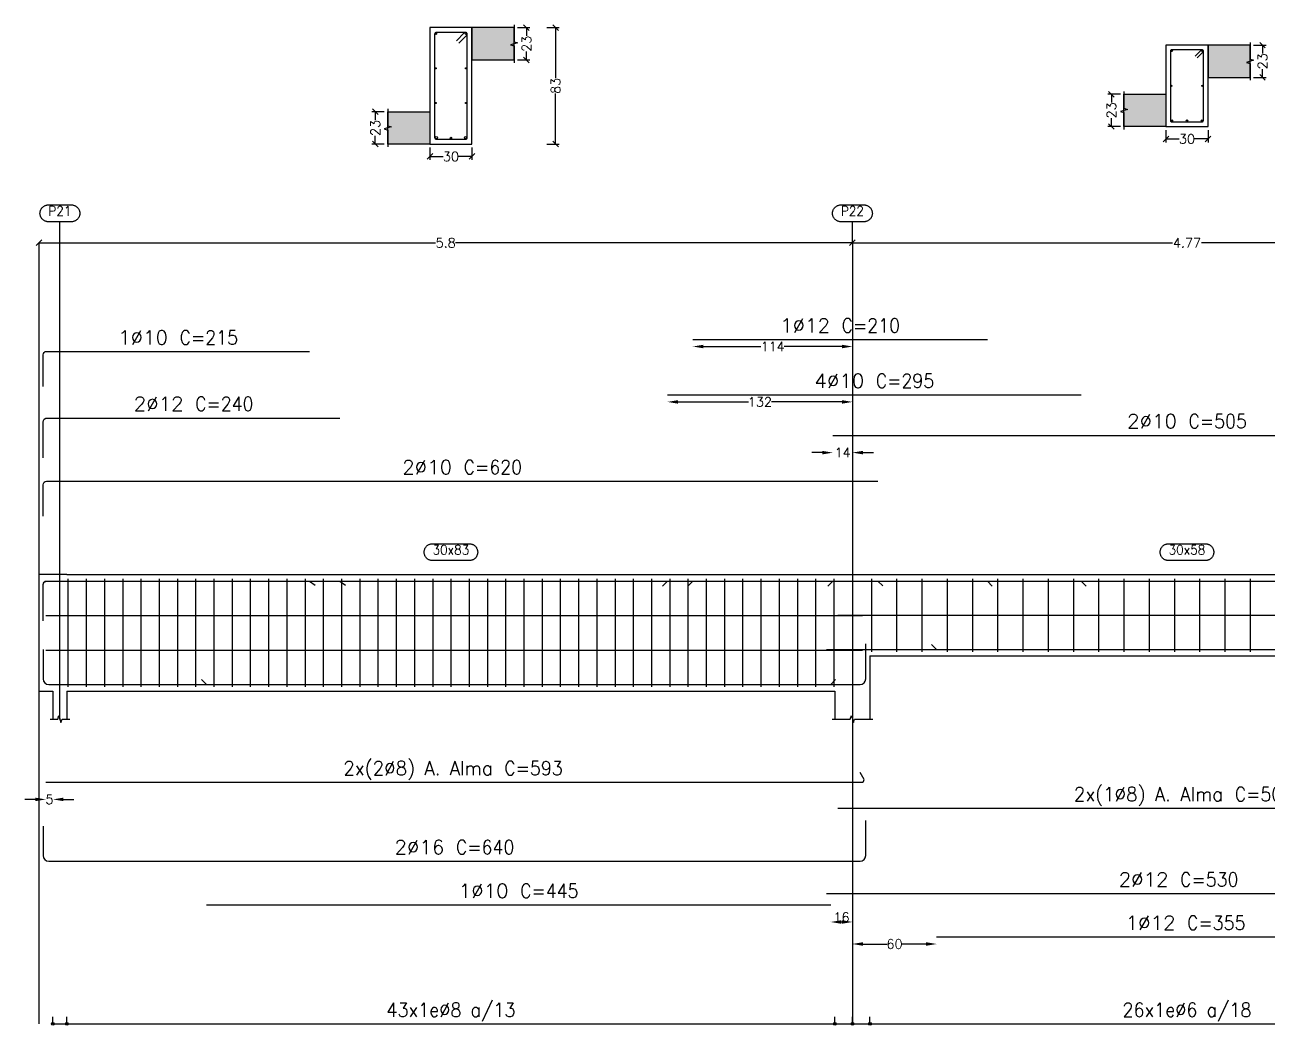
# Model space of a CAD drawing. Header units: millimetres. Extents: x 2071 to 2712, y 1262 to 1380.
# Drawn here: x 2489.25 to 2506.96, y 1307.61 to 1321.88 of the extents above; entities that cross this region are included whole.
import ezdxf
from ezdxf.enums import TextEntityAlignment as Align

# ---------------------------------------------------------------- set-up
doc = ezdxf.new("R2010")
doc.units = ezdxf.units.MM
doc.layers.add('.pormenores', color=8, linetype='Continuous')
for name, color, linetype, lineweight in [('POR_COT_COMPRIMENTO_PROJECTADO', 122, 'Continuous', 0), ('POR_COT_COT_ARM', 3, 'Continuous', 0), ('SEC_COTAS_SEC_DIM_VIGA', 122, 'Continuous', 0)]:
    doc.layers.add(name, color=color, linetype=linetype, lineweight=lineweight)
doc.styles.add('CYPETXT_0.2_romans', font='ROMANS__.TTF', dxfattribs={"height": 0.133333})
doc.styles.add('CYPETXT_romans', font='ROMANS__.TTF', dxfattribs={"height": 0.2})
doc.dimstyles.new('cype_arrow', dxfattribs={"dimtxt": 0.18, "dimasz": 0.15, "dimexe": 0.05, "dimexo": 0.05, "dimgap": 0, "dimtad": 0, "dimdec": 4, "dimzin": 0, "dimdsep": 46, "dimtxsty": 'CYPETXT_0.2_romans', "dimcen": 0.09, "dimadec": 0, "dimazin": 0, "dimtfac": 1, "dimtdec": 4, "dimtofl": 0, "dimtmove": 2, "dimatfit": 3, "dimfxl": 1, "dimtolj": 1, "dimtzin": 0, "dimarcsym": 0})
doc.dimstyles.new('cype_oblique', dxfattribs={"dimtxt": 0.18, "dimasz": 0.18, "dimexe": 0.05, "dimexo": 0.05, "dimgap": 0, "dimtad": 0, "dimdec": 4, "dimzin": 0, "dimdsep": 46, "dimtxsty": 'CYPETXT_0.2_romans', "dimblk": 'OBLIQUE', "dimtsz": 0.04, "dimcen": 0.09, "dimadec": 0, "dimazin": 0, "dimtfac": 1, "dimtdec": 4, "dimtofl": 0, "dimtmove": 2, "dimatfit": 3, "dimfxl": 1, "dimtolj": 1, "dimtzin": 0, "dimarcsym": 0})

# ---------------------------------------------------------------- blocks, each defined once
blk = doc.blocks.new('*D119')
at = {"layer": 'Defpoints', "color": 0, "transparency": 16777216}
for p in [(2495.023, 1320.177), (2495.623, 1320.177), (2495.623, 1320)]:
    blk.add_point(p, dxfattribs=at)
at = {"layer": 'SEC_COTAS_SEC_DIM_VIGA', "color": 0, "lineweight": -2, "transparency": 16777216}
for p, q in [((2495.063, 1320.04), (2494.983, 1319.96)), ((2495.023, 1320.127), (2495.023, 1319.95)), ((2495.583, 1319.96), (2495.663, 1320.04)), ((2495.623, 1320.127), (2495.623, 1319.95)), ((2495.023, 1320), (2495.213, 1320)), ((2495.623, 1320), (2495.432, 1320))]:
    blk.add_line(p, q, dxfattribs=at)
at = {"layer": 'SEC_COTAS_SEC_DIM_VIGA', "color": 0, "transparency": 16777216, "insert": (2495.323, 1320), "char_height": 0.1333, "attachment_point": 5, "style": 'CYPETXT_0.2_romans'}
blk.add_mtext('\\A1;30', dxfattribs=at)
blk = doc.blocks.new('_OBLIQUE')
at = {"color": 0, "linetype": 'ByBlock'}
blk.add_line((-0.5, -0.5), (0.5, 0.5), dxfattribs=at)
blk = doc.blocks.new('*D120')
at = {"layer": 'Defpoints', "color": 0, "transparency": 16777216}
for p in [(2494.245, 1320.637), (2494.423, 1320.637), (2494.423, 1320.177)]:
    blk.add_point(p, dxfattribs=at)
at = {"layer": 'SEC_COTAS_SEC_DIM_VIGA', "color": 0, "lineweight": -2, "transparency": 16777216}
for p, q in [((2494.373, 1320.637), (2494.195, 1320.637)), ((2494.285, 1320.597), (2494.205, 1320.677)), ((2494.245, 1320.637), (2494.245, 1320.518)), ((2494.205, 1320.217), (2494.285, 1320.137)), ((2494.245, 1320.177), (2494.245, 1320.296)), ((2494.373, 1320.177), (2494.195, 1320.177))]:
    blk.add_line(p, q, dxfattribs=at)
at = {"layer": 'SEC_COTAS_SEC_DIM_VIGA', "color": 0, "transparency": 16777216, "insert": (2494.245, 1320.407), "char_height": 0.1333, "attachment_point": 5, "rotation": 90, "style": 'CYPETXT_0.2_romans'}
blk.add_mtext('\\A1;23', dxfattribs=at)
blk = doc.blocks.new('*D121')
at = {"layer": 'Defpoints', "color": 0, "transparency": 16777216}
for p in [(2496.223, 1321.837), (2496.4, 1321.837), (2496.223, 1321.377)]:
    blk.add_point(p, dxfattribs=at)
at = {"layer": 'SEC_COTAS_SEC_DIM_VIGA', "color": 0, "lineweight": -2, "transparency": 16777216}
for p, q in [((2496.273, 1321.837), (2496.45, 1321.837)), ((2496.44, 1321.797), (2496.36, 1321.877)), ((2496.4, 1321.837), (2496.4, 1321.718)), ((2496.4, 1321.377), (2496.4, 1321.496)), ((2496.273, 1321.377), (2496.45, 1321.377)), ((2496.36, 1321.417), (2496.44, 1321.337))]:
    blk.add_line(p, q, dxfattribs=at)
at = {"layer": 'SEC_COTAS_SEC_DIM_VIGA', "color": 0, "transparency": 16777216, "insert": (2496.4, 1321.607), "char_height": 0.1333, "attachment_point": 5, "rotation": 90, "style": 'CYPETXT_0.2_romans'}
blk.add_mtext('\\A1;23', dxfattribs=at)
blk = doc.blocks.new('*D122')
at = {"layer": 'Defpoints', "color": 0, "transparency": 16777216}
for p in [(2496.639, 1321.837), (2496.816, 1321.837), (2496.639, 1320.177)]:
    blk.add_point(p, dxfattribs=at)
at = {"layer": 'SEC_COTAS_SEC_DIM_VIGA', "color": 0, "lineweight": -2, "transparency": 16777216}
for p, q in [((2496.689, 1321.837), (2496.866, 1321.837)), ((2496.856, 1321.797), (2496.776, 1321.877)), ((2496.816, 1321.837), (2496.816, 1321.117)), ((2496.816, 1320.177), (2496.816, 1320.897)), ((2496.776, 1320.217), (2496.856, 1320.137)), ((2496.689, 1320.177), (2496.866, 1320.177))]:
    blk.add_line(p, q, dxfattribs=at)
at = {"layer": 'SEC_COTAS_SEC_DIM_VIGA', "color": 0, "transparency": 16777216, "insert": (2496.816, 1321.007), "char_height": 0.1333, "attachment_point": 5, "rotation": 90, "style": 'CYPETXT_0.2_romans'}
blk.add_mtext('\\A1;83', dxfattribs=at)
blk = doc.blocks.new('*D123')
at = {"layer": 'Defpoints', "color": 0, "transparency": 16777216}
for p in [(2505.518, 1320.427), (2506.118, 1320.427), (2506.118, 1320.25)]:
    blk.add_point(p, dxfattribs=at)
at = {"layer": 'SEC_COTAS_SEC_DIM_VIGA', "color": 0, "lineweight": -2, "transparency": 16777216}
for p, q in [((2505.518, 1320.377), (2505.518, 1320.2)), ((2506.118, 1320.377), (2506.118, 1320.2)), ((2505.558, 1320.29), (2505.478, 1320.21)), ((2505.518, 1320.25), (2505.708, 1320.25)), ((2506.118, 1320.25), (2505.927, 1320.25)), ((2506.078, 1320.21), (2506.158, 1320.29))]:
    blk.add_line(p, q, dxfattribs=at)
at = {"layer": 'SEC_COTAS_SEC_DIM_VIGA', "color": 0, "transparency": 16777216, "insert": (2505.818, 1320.25), "char_height": 0.1333, "attachment_point": 5, "style": 'CYPETXT_0.2_romans'}
blk.add_mtext('\\A1;30', dxfattribs=at)
blk = doc.blocks.new('*D124')
at = {"layer": 'Defpoints', "color": 0, "transparency": 16777216}
for p in [(2504.74, 1320.887), (2504.918, 1320.887), (2504.918, 1320.427)]:
    blk.add_point(p, dxfattribs=at)
at = {"layer": 'SEC_COTAS_SEC_DIM_VIGA', "color": 0, "lineweight": -2, "transparency": 16777216}
for p, q in [((2504.78, 1320.847), (2504.7, 1320.927)), ((2504.868, 1320.887), (2504.69, 1320.887)), ((2504.74, 1320.887), (2504.74, 1320.768)), ((2504.74, 1320.427), (2504.74, 1320.546)), ((2504.868, 1320.427), (2504.69, 1320.427)), ((2504.7, 1320.467), (2504.78, 1320.387))]:
    blk.add_line(p, q, dxfattribs=at)
at = {"layer": 'SEC_COTAS_SEC_DIM_VIGA', "color": 0, "transparency": 16777216, "insert": (2504.74, 1320.657), "char_height": 0.1333, "attachment_point": 5, "rotation": 90, "style": 'CYPETXT_0.2_romans'}
blk.add_mtext('\\A1;23', dxfattribs=at)
blk = doc.blocks.new('*D125')
at = {"layer": 'Defpoints', "color": 0, "transparency": 16777216}
for p in [(2506.718, 1321.587), (2506.895, 1321.587), (2506.718, 1321.127)]:
    blk.add_point(p, dxfattribs=at)
at = {"layer": 'SEC_COTAS_SEC_DIM_VIGA', "color": 0, "lineweight": -2, "transparency": 16777216}
for p, q in [((2506.935, 1321.547), (2506.855, 1321.627)), ((2506.768, 1321.587), (2506.945, 1321.587)), ((2506.895, 1321.587), (2506.895, 1321.468)), ((2506.895, 1321.127), (2506.895, 1321.246)), ((2506.768, 1321.127), (2506.945, 1321.127)), ((2506.855, 1321.167), (2506.935, 1321.087))]:
    blk.add_line(p, q, dxfattribs=at)
at = {"layer": 'SEC_COTAS_SEC_DIM_VIGA', "color": 0, "transparency": 16777216, "insert": (2506.895, 1321.357), "char_height": 0.1333, "attachment_point": 5, "rotation": 90, "style": 'CYPETXT_0.2_romans'}
blk.add_mtext('\\A1;23', dxfattribs=at)
blk = doc.blocks.new('*D130')
at = {"layer": 'Defpoints', "color": 0, "transparency": 16777216}
for p in [(2489.448, 1318.769), (2489.448, 1318.769), (2501.048, 1318.769)]:
    blk.add_point(p, dxfattribs=at)
at = {"layer": 'POR_COT_COMPRIMENTO_PROJECTADO', "color": 0, "lineweight": -2, "transparency": 16777216}
for p, q in [((2489.488, 1318.809), (2489.408, 1318.729)), ((2489.448, 1318.769), (2489.448, 1318.769)), ((2489.448, 1318.769), (2495.105, 1318.769)), ((2501.048, 1318.769), (2495.39, 1318.769)), ((2501.008, 1318.729), (2501.088, 1318.809)), ((2501.048, 1318.769), (2501.048, 1318.769))]:
    blk.add_line(p, q, dxfattribs=at)
at = {"layer": 'POR_COT_COMPRIMENTO_PROJECTADO', "color": 0, "transparency": 16777216, "insert": (2495.248, 1318.769), "char_height": 0.1333, "attachment_point": 5, "style": 'CYPETXT_0.2_romans'}
blk.add_mtext('\\A1;5.8', dxfattribs=at)
blk = doc.blocks.new('*D131')
at = {"layer": 'Defpoints', "color": 0, "transparency": 16777216}
for p in [(2501.048, 1318.769), (2501.048, 1318.769), (2510.588, 1318.769)]:
    blk.add_point(p, dxfattribs=at)
at = {"layer": 'POR_COT_COMPRIMENTO_PROJECTADO', "color": 0, "lineweight": -2, "transparency": 16777216}
for p, q in [((2501.088, 1318.809), (2501.008, 1318.729)), ((2501.048, 1318.769), (2501.048, 1318.769)), ((2501.048, 1318.769), (2505.61, 1318.769)), ((2510.588, 1318.769), (2506.026, 1318.769)), ((2510.548, 1318.729), (2510.628, 1318.809)), ((2510.588, 1318.769), (2510.588, 1318.769))]:
    blk.add_line(p, q, dxfattribs=at)
at = {"layer": 'POR_COT_COMPRIMENTO_PROJECTADO', "color": 0, "transparency": 16777216, "insert": (2505.818, 1318.769), "char_height": 0.1333, "attachment_point": 5, "style": 'CYPETXT_0.2_romans'}
blk.add_mtext('\\A1;4.77', dxfattribs=at)
blk = doc.blocks.new('*D133')
at = {"layer": 'Defpoints', "color": 0, "transparency": 16777216}
for p in [(2500.768, 1315.777), (2501.048, 1315.777), (2501.048, 1315.777)]:
    blk.add_point(p, dxfattribs=at)
at = {"layer": 'POR_COT_COT_ARM', "color": 0, "lineweight": -2, "transparency": 16777216}
for p, q in [((2500.618, 1315.777), (2500.468, 1315.777)), ((2500.768, 1315.777), (2500.768, 1315.777)), ((2501.048, 1315.777), (2501.048, 1315.777)), ((2501.198, 1315.777), (2501.348, 1315.777))]:
    blk.add_line(p, q, dxfattribs=at)
at = {"layer": 'POR_COT_COT_ARM', "color": 0, "transparency": 16777216}
for points in [[(2500.618, 1315.752), (2500.618, 1315.802), (2500.768, 1315.777)], [(2501.198, 1315.802), (2501.198, 1315.752), (2501.048, 1315.777)]]:
    blk.add_solid(points, dxfattribs=at)
at = {"layer": 'POR_COT_COT_ARM', "color": 0, "transparency": 16777216, "insert": (2500.908, 1315.777), "char_height": 0.1333, "attachment_point": 5, "style": 'CYPETXT_0.2_romans'}
blk.add_mtext('\\A1;14', dxfattribs=at)
blk = doc.blocks.new('*D134')
at = {"layer": 'Defpoints', "color": 0, "transparency": 16777216}
for p in [(2489.548, 1310.832), (2489.648, 1310.832), (2489.648, 1310.832)]:
    blk.add_point(p, dxfattribs=at)
at = {"layer": 'POR_COT_COT_ARM', "color": 0, "lineweight": -2, "transparency": 16777216}
for p, q in [((2489.398, 1310.832), (2489.248, 1310.832)), ((2489.548, 1310.832), (2489.548, 1310.832)), ((2489.648, 1310.832), (2489.648, 1310.832)), ((2489.798, 1310.832), (2489.948, 1310.832))]:
    blk.add_line(p, q, dxfattribs=at)
at = {"layer": 'POR_COT_COT_ARM', "color": 0, "transparency": 16777216}
for points in [[(2489.398, 1310.807), (2489.398, 1310.857), (2489.548, 1310.832)], [(2489.798, 1310.857), (2489.798, 1310.807), (2489.648, 1310.832)]]:
    blk.add_solid(points, dxfattribs=at)
at = {"layer": 'POR_COT_COT_ARM', "color": 0, "transparency": 16777216, "insert": (2489.598, 1310.832), "char_height": 0.1333, "attachment_point": 5, "style": 'CYPETXT_0.2_romans'}
blk.add_mtext('\\A1;5', dxfattribs=at)
blk = doc.blocks.new('*D135')
at = {"layer": 'Defpoints', "color": 0, "transparency": 16777216}
for p in [(2498.41, 1316.5), (2501.048, 1316.5), (2501.048, 1316.5)]:
    blk.add_point(p, dxfattribs=at)
at = {"layer": 'POR_COT_COT_ARM', "color": 0, "lineweight": -2, "transparency": 16777216}
for p, q in [((2498.41, 1316.5), (2498.41, 1316.5)), ((2498.56, 1316.5), (2499.565, 1316.5)), ((2500.898, 1316.5), (2499.892, 1316.5)), ((2501.048, 1316.5), (2501.048, 1316.5))]:
    blk.add_line(p, q, dxfattribs=at)
at = {"layer": 'POR_COT_COT_ARM', "color": 0, "transparency": 16777216}
for points in [[(2498.56, 1316.525), (2498.56, 1316.475), (2498.41, 1316.5)], [(2500.898, 1316.475), (2500.898, 1316.525), (2501.048, 1316.5)]]:
    blk.add_solid(points, dxfattribs=at)
at = {"layer": 'POR_COT_COT_ARM', "color": 0, "transparency": 16777216, "insert": (2499.729, 1316.5), "char_height": 0.1333, "attachment_point": 5, "style": 'CYPETXT_0.2_romans'}
blk.add_mtext('\\A1;132', dxfattribs=at)
blk = doc.blocks.new('*D136')
at = {"layer": 'Defpoints', "color": 0, "transparency": 16777216}
for p in [(2498.772, 1317.29), (2501.048, 1317.29), (2501.048, 1317.29)]:
    blk.add_point(p, dxfattribs=at)
at = {"layer": 'POR_COT_COT_ARM', "color": 0, "lineweight": -2, "transparency": 16777216}
for p, q in [((2498.772, 1317.29), (2498.772, 1317.29)), ((2498.922, 1317.29), (2499.743, 1317.29)), ((2500.898, 1317.29), (2500.076, 1317.29)), ((2501.048, 1317.29), (2501.048, 1317.29))]:
    blk.add_line(p, q, dxfattribs=at)
at = {"layer": 'POR_COT_COT_ARM', "color": 0, "transparency": 16777216}
for points in [[(2498.922, 1317.315), (2498.922, 1317.265), (2498.772, 1317.29)], [(2500.898, 1317.265), (2500.898, 1317.315), (2501.048, 1317.29)]]:
    blk.add_solid(points, dxfattribs=at)
at = {"layer": 'POR_COT_COT_ARM', "color": 0, "transparency": 16777216, "insert": (2499.91, 1317.29), "char_height": 0.1333, "attachment_point": 5, "style": 'CYPETXT_0.2_romans'}
blk.add_mtext('\\A1;114', dxfattribs=at)
blk = doc.blocks.new('*D139')
at = {"layer": 'Defpoints', "color": 0, "transparency": 16777216}
for p in [(2500.738, 1309.084), (2501.048, 1309.084), (2501.048, 1309.084)]:
    blk.add_point(p, dxfattribs=at)
at = {"layer": 'POR_COT_COT_ARM', "color": 0, "lineweight": -2, "transparency": 16777216}
for p, q in [((2500.738, 1309.084), (2500.738, 1309.084)), ((2500.888, 1309.084), (2500.898, 1309.084)), ((2501.048, 1309.084), (2501.048, 1309.084))]:
    blk.add_line(p, q, dxfattribs=at)
at = {"layer": 'POR_COT_COT_ARM', "color": 0, "transparency": 16777216}
for points in [[(2500.888, 1309.109), (2500.888, 1309.059), (2500.738, 1309.084)], [(2500.898, 1309.059), (2500.898, 1309.109), (2501.048, 1309.084)]]:
    blk.add_solid(points, dxfattribs=at)
at = {"layer": 'POR_COT_COT_ARM', "color": 0, "transparency": 16777216, "insert": (2500.893, 1309.152), "char_height": 0.1333, "attachment_point": 5, "style": 'CYPETXT_0.2_romans'}
blk.add_mtext('\\A1;16', dxfattribs=at)
blk = doc.blocks.new('*D140')
at = {"layer": 'Defpoints', "color": 0, "transparency": 16777216}
for p in [(2501.048, 1308.77), (2502.247, 1308.77), (2502.247, 1308.77)]:
    blk.add_point(p, dxfattribs=at)
at = {"layer": 'POR_COT_COT_ARM', "color": 0, "lineweight": -2, "transparency": 16777216}
for p, q in [((2501.048, 1308.77), (2501.048, 1308.77)), ((2501.198, 1308.77), (2501.541, 1308.77)), ((2502.097, 1308.77), (2501.754, 1308.77)), ((2502.247, 1308.77), (2502.247, 1308.77))]:
    blk.add_line(p, q, dxfattribs=at)
at = {"layer": 'POR_COT_COT_ARM', "color": 0, "transparency": 16777216}
for points in [[(2501.198, 1308.795), (2501.198, 1308.745), (2501.048, 1308.77)], [(2502.097, 1308.745), (2502.097, 1308.795), (2502.247, 1308.77)]]:
    blk.add_solid(points, dxfattribs=at)
at = {"layer": 'POR_COT_COT_ARM', "color": 0, "transparency": 16777216, "insert": (2501.648, 1308.77), "char_height": 0.1333, "attachment_point": 5, "style": 'CYPETXT_0.2_romans'}
blk.add_mtext('\\A1;60', dxfattribs=at)

msp = doc.modelspace()

# ---------------------------------------------------------------- hatches: boundary and pattern name
at = {"layer": '.pormenores', "true_color": 0xdad7d3}
for points in [[(2496.2227, 1321.83695), (2495.6227, 1321.83695), (2495.6227, 1321.37695), (2496.2227, 1321.37695)], [(2506.71771, 1321.58695), (2506.11771, 1321.58695), (2506.11771, 1321.12695), (2506.71771, 1321.12695)], [(2504.91771, 1320.88695), (2505.51771, 1320.88695), (2505.51771, 1320.42695), (2504.91771, 1320.42695)], [(2494.4227, 1320.63695), (2495.0227, 1320.63695), (2495.0227, 1320.17695), (2494.4227, 1320.17695)]]:
    msp.add_hatch(color=254, dxfattribs=at).paths.add_polyline_path(points, flags=0)

# ---------------------------------------------------------------- linework, layer by layer
at = {"layer": '.pormenores'}
for p, q in [((2489.74769, 1318.76905), (2489.74769, 1319.06905)), ((2501.04771, 1318.76905), (2501.04771, 1319.06905)), ((2489.44768, 1318.76905), (2489.44768, 1307.63281)), ((2489.74769, 1311.97755), (2489.74769, 1318.76905)), ((2501.04771, 1318.76905), (2501.04771, 1307.63281)), ((2489.84769, 1314.03755), (2500.79771, 1314.03755)), ((2501.29771, 1314.03755), (2510.33771, 1314.03755)), ((2489.8627, 1313.97755), (2489.8627, 1312.43755)), ((2490.1227, 1313.97755), (2490.1227, 1312.43755)), ((2490.3827, 1313.97755), (2490.3827, 1312.43755)), ((2490.6427, 1313.97755), (2490.6427, 1312.43755)), ((2490.9027, 1313.97755), (2490.9027, 1312.43755)), ((2491.1627, 1313.97755), (2491.1627, 1312.43755)), ((2491.4227, 1313.97755), (2491.4227, 1312.43755)), ((2491.6827, 1313.97755), (2491.6827, 1312.43755)), ((2491.9427, 1313.97755), (2491.9427, 1312.43755)), ((2492.2027, 1313.97755), (2492.2027, 1312.43755)), ((2492.4627, 1313.97755), (2492.4627, 1312.43755)), ((2492.7227, 1313.97755), (2492.7227, 1312.43755)), ((2492.9827, 1313.97755), (2492.9827, 1312.43755)), ((2493.2427, 1313.97755), (2493.2427, 1312.43755)), ((2493.30768, 1313.94555), (2493.38702, 1313.88467)), ((2493.5027, 1313.97755), (2493.5027, 1312.43755)), ((2493.73974, 1313.94555), (2493.81922, 1313.88487)), ((2493.7627, 1313.97755), (2493.7627, 1312.43755)), ((2494.0227, 1313.97755), (2494.0227, 1312.43755)), ((2494.2827, 1313.97755), (2494.2827, 1312.43755)), ((2494.5427, 1313.97755), (2494.5427, 1312.43755)), ((2494.8027, 1313.97755), (2494.8027, 1312.43755)), ((2495.0627, 1313.97755), (2495.0627, 1312.43755)), ((2495.3227, 1313.97755), (2495.3227, 1312.43755)), ((2495.5827, 1313.97755), (2495.5827, 1312.43755)), ((2495.8427, 1313.97755), (2495.8427, 1312.43755)), ((2496.1027, 1313.97755), (2496.1027, 1312.43755)), ((2496.3627, 1313.97755), (2496.3627, 1312.43755)), ((2496.6227, 1313.97755), (2496.6227, 1312.43755)), ((2496.8827, 1313.97755), (2496.8827, 1312.43755)), ((2497.1427, 1313.97755), (2497.1427, 1312.43755)), ((2497.4027, 1313.97755), (2497.4027, 1312.43755)), ((2497.6627, 1313.97755), (2497.6627, 1312.43755)), ((2497.9227, 1313.97755), (2497.9227, 1312.43755)), ((2498.1827, 1313.97755), (2498.1827, 1312.43755)), ((2498.40952, 1313.94555), (2498.33881, 1313.87484)), ((2498.4427, 1313.97755), (2498.4427, 1312.43755)), ((2498.77171, 1313.94555), (2498.701, 1313.87484)), ((2498.7027, 1313.97755), (2498.7027, 1312.43755)), ((2498.9627, 1313.97755), (2498.9627, 1312.43755)), ((2499.2227, 1313.97755), (2499.2227, 1312.43755)), ((2499.4827, 1313.97755), (2499.4827, 1312.43755)), ((2499.7427, 1313.97755), (2499.7427, 1312.43755)), ((2500.0027, 1313.97755), (2500.0027, 1312.43755)), ((2500.2627, 1313.97755), (2500.2627, 1312.43755)), ((2500.5227, 1313.97755), (2500.5227, 1312.43755)), ((2500.76771, 1313.94555), (2500.697, 1313.87484)), ((2500.7827, 1313.97755), (2500.7827, 1312.43755)), ((2501.31771, 1313.97755), (2501.31771, 1312.93755)), ((2501.40768, 1313.94555), (2501.4813, 1313.87787)), ((2501.67771, 1313.97755), (2501.67771, 1312.93755)), ((2502.03771, 1313.97755), (2502.03771, 1312.93755)), ((2502.39771, 1313.97755), (2502.39771, 1312.93755)), ((2502.75771, 1313.97755), (2502.75771, 1312.93755)), ((2502.97171, 1313.94555), (2503.04242, 1313.87484)), ((2503.11771, 1313.97755), (2503.11771, 1312.93755)), ((2503.47771, 1313.97755), (2503.47771, 1312.93755)), ((2503.83771, 1313.97755), (2503.83771, 1312.93755)), ((2504.19771, 1313.97755), (2504.19771, 1312.93755)), ((2504.30952, 1313.94555), (2504.38024, 1313.87484)), ((2504.55771, 1313.97755), (2504.55771, 1312.93755)), ((2504.91771, 1313.97755), (2504.91771, 1312.93755)), ((2505.27771, 1313.97755), (2505.27771, 1312.93755)), ((2505.63771, 1313.97755), (2505.63771, 1312.93755)), ((2505.99771, 1313.97755), (2505.99771, 1312.93755)), ((2506.35771, 1313.97755), (2506.35771, 1312.93755)), ((2506.71771, 1313.97755), (2506.71771, 1312.93755)), ((2502.24742, 1312.96955), (2502.17671, 1313.04026)), ((2501.29771, 1312.87755), (2510.33771, 1312.87755)), ((2501.29771, 1312.87755), (2501.29771, 1311.97755)), ((2491.83762, 1312.46955), (2491.76691, 1312.54026)), ((2500.73762, 1312.46955), (2500.80834, 1312.54026)), ((2489.64769, 1312.37755), (2489.64769, 1311.97755)), ((2489.84769, 1312.37755), (2500.79771, 1312.37755)), ((2489.84769, 1312.37755), (2489.84769, 1311.97755)), ((2500.79771, 1312.37755), (2500.79771, 1311.97755)), ((2489.64769, 1307.63281), (2489.64769, 1307.73281)), ((2489.84769, 1307.63281), (2489.84769, 1307.73281)), ((2500.79771, 1307.63281), (2500.79771, 1307.73281)), ((2501.04771, 1307.63281), (2501.04771, 1307.73281)), ((2501.29771, 1307.63281), (2501.29771, 1307.73281))]:
    msp.add_line(p, q, dxfattribs=at)
for points in [[(2495.6227, 1321.83695), (2495.0227, 1321.83695), (2495.0227, 1320.17695), (2495.6227, 1320.17695), (2495.6227, 1321.83695)], [(2506.11771, 1321.58695), (2505.51771, 1321.58695), (2505.51771, 1320.42695), (2506.11771, 1320.42695), (2506.11771, 1321.58695)], [(2489.91169, 1319.30905), (2489.91971, 1319.30878), (2489.92769, 1319.30798), (2489.9356, 1319.30664), (2489.9434, 1319.30479), (2489.95106, 1319.30241), (2489.95854, 1319.29953), (2489.96582, 1319.29615), (2489.97285, 1319.2923), (2489.97961, 1319.28798), (2489.98606, 1319.28323), (2489.99219, 1319.27805), (2489.99795, 1319.27247), (2490.00333, 1319.26652), (2490.0083, 1319.26023), (2490.01284, 1319.25362), (2490.01693, 1319.24672), (2490.02055, 1319.23956), (2490.02368, 1319.23218), (2490.02631, 1319.2246), (2490.02843, 1319.21687), (2490.03002, 1319.20901), (2490.03109, 1319.20106), (2490.03163, 1319.19306), (2490.03163, 1319.18504), (2490.03109, 1319.17704), (2490.03002, 1319.16909), (2490.02843, 1319.16123), (2490.02631, 1319.1535), (2490.02368, 1319.14592), (2490.02055, 1319.13854), (2490.01693, 1319.13138), (2490.01284, 1319.12448), (2490.0083, 1319.11787), (2490.00333, 1319.11157), (2489.99795, 1319.10563), (2489.99219, 1319.10005), (2489.98606, 1319.09487), (2489.97961, 1319.09012), (2489.97285, 1319.0858), (2489.96582, 1319.08195), (2489.95854, 1319.07857), (2489.95106, 1319.07569), (2489.9434, 1319.07331), (2489.9356, 1319.07145), (2489.92769, 1319.07012), (2489.91971, 1319.06932), (2489.91169, 1319.06905), (2489.58369, 1319.06905), (2489.57568, 1319.06932), (2489.5677, 1319.07012), (2489.55979, 1319.07145), (2489.55199, 1319.07331), (2489.54433, 1319.07569), (2489.53685, 1319.07857), (2489.52957, 1319.08195), (2489.52254, 1319.0858), (2489.51578, 1319.09012), (2489.50932, 1319.09487), (2489.5032, 1319.10005), (2489.49744, 1319.10563), (2489.49206, 1319.11157), (2489.48709, 1319.11787), (2489.48255, 1319.12448), (2489.47846, 1319.13138), (2489.47484, 1319.13854), (2489.47171, 1319.14592), (2489.46908, 1319.1535), (2489.46696, 1319.16123), (2489.46537, 1319.16909), (2489.4643, 1319.17704), (2489.46376, 1319.18504), (2489.46376, 1319.19306), (2489.4643, 1319.20106), (2489.46537, 1319.20901), (2489.46696, 1319.21687), (2489.46908, 1319.2246), (2489.47171, 1319.23218), (2489.47484, 1319.23956), (2489.47846, 1319.24672), (2489.48255, 1319.25362), (2489.48709, 1319.26023), (2489.49206, 1319.26652), (2489.49744, 1319.27247), (2489.5032, 1319.27805), (2489.50932, 1319.28323), (2489.51578, 1319.28798), (2489.52254, 1319.2923), (2489.52957, 1319.29615), (2489.53685, 1319.29953), (2489.54433, 1319.30241), (2489.55199, 1319.30479), (2489.55979, 1319.30664), (2489.5677, 1319.30798), (2489.57568, 1319.30878), (2489.58369, 1319.30905), (2489.91169, 1319.30905)], [(2501.21171, 1319.30905), (2501.21972, 1319.30878), (2501.2277, 1319.30798), (2501.23561, 1319.30664), (2501.24341, 1319.30479), (2501.25107, 1319.30241), (2501.25856, 1319.29953), (2501.26583, 1319.29615), (2501.27286, 1319.2923), (2501.27962, 1319.28798), (2501.28608, 1319.28323), (2501.2922, 1319.27805), (2501.29797, 1319.27247), (2501.30335, 1319.26652), (2501.30832, 1319.26023), (2501.31286, 1319.25362), (2501.31694, 1319.24672), (2501.32056, 1319.23956), (2501.32369, 1319.23218), (2501.32632, 1319.2246), (2501.32844, 1319.21687), (2501.33004, 1319.20901), (2501.33111, 1319.20106), (2501.33164, 1319.19306), (2501.33164, 1319.18504), (2501.33111, 1319.17704), (2501.33004, 1319.16909), (2501.32844, 1319.16123), (2501.32632, 1319.1535), (2501.32369, 1319.14592), (2501.32056, 1319.13854), (2501.31694, 1319.13138), (2501.31286, 1319.12448), (2501.30832, 1319.11787), (2501.30335, 1319.11157), (2501.29797, 1319.10563), (2501.2922, 1319.10005), (2501.28608, 1319.09487), (2501.27962, 1319.09012), (2501.27286, 1319.0858), (2501.26583, 1319.08195), (2501.25856, 1319.07857), (2501.25107, 1319.07569), (2501.24341, 1319.07331), (2501.23561, 1319.07145), (2501.2277, 1319.07012), (2501.21972, 1319.06932), (2501.21171, 1319.06905), (2500.88371, 1319.06905), (2500.87569, 1319.06932), (2500.86772, 1319.07012), (2500.85981, 1319.07145), (2500.85201, 1319.07331), (2500.84435, 1319.07569), (2500.83686, 1319.07857), (2500.82959, 1319.08195), (2500.82256, 1319.0858), (2500.8158, 1319.09012), (2500.80934, 1319.09487), (2500.80322, 1319.10005), (2500.79745, 1319.10563), (2500.79207, 1319.11157), (2500.7871, 1319.11787), (2500.78256, 1319.12448), (2500.77848, 1319.13138), (2500.77486, 1319.13854), (2500.77173, 1319.14592), (2500.7691, 1319.1535), (2500.76698, 1319.16123), (2500.76538, 1319.16909), (2500.76431, 1319.17704), (2500.76378, 1319.18504), (2500.76378, 1319.19306), (2500.76431, 1319.20106), (2500.76538, 1319.20901), (2500.76698, 1319.21687), (2500.7691, 1319.2246), (2500.77173, 1319.23218), (2500.77486, 1319.23956), (2500.77848, 1319.24672), (2500.78256, 1319.25362), (2500.7871, 1319.26023), (2500.79207, 1319.26652), (2500.79745, 1319.27247), (2500.80322, 1319.27805), (2500.80934, 1319.28323), (2500.8158, 1319.28798), (2500.82256, 1319.2923), (2500.82959, 1319.29615), (2500.83686, 1319.29953), (2500.84435, 1319.30241), (2500.85201, 1319.30479), (2500.85981, 1319.30664), (2500.86772, 1319.30798), (2500.87569, 1319.30878), (2500.88371, 1319.30905), (2501.21171, 1319.30905)], [(2495.5847, 1314.47755), (2495.59272, 1314.47728), (2495.6007, 1314.47648), (2495.6086, 1314.47514), (2495.61641, 1314.47328), (2495.62407, 1314.47091), (2495.63155, 1314.46803), (2495.63882, 1314.46465), (2495.64586, 1314.4608), (2495.65262, 1314.45648), (2495.65907, 1314.45172), (2495.6652, 1314.44655), (2495.67096, 1314.44097), (2495.67634, 1314.43502), (2495.68131, 1314.42873), (2495.68585, 1314.42212), (2495.68994, 1314.41522), (2495.69355, 1314.40806), (2495.69668, 1314.40068), (2495.69931, 1314.3931), (2495.70143, 1314.38537), (2495.70303, 1314.37751), (2495.7041, 1314.36956), (2495.70464, 1314.36156), (2495.70464, 1314.35354), (2495.7041, 1314.34554), (2495.70303, 1314.33759), (2495.70143, 1314.32973), (2495.69931, 1314.32199), (2495.69668, 1314.31442), (2495.69355, 1314.30703), (2495.68994, 1314.29988), (2495.68585, 1314.29298), (2495.68131, 1314.28637), (2495.67634, 1314.28007), (2495.67096, 1314.27412), (2495.6652, 1314.26855), (2495.65907, 1314.26337), (2495.65262, 1314.25861), (2495.64586, 1314.2543), (2495.63882, 1314.25044), (2495.63155, 1314.24707), (2495.62407, 1314.24419), (2495.61641, 1314.24181), (2495.6086, 1314.23995), (2495.6007, 1314.23862), (2495.59272, 1314.23782), (2495.5847, 1314.23755), (2495.0607, 1314.23755), (2495.05269, 1314.23782), (2495.04471, 1314.23862), (2495.0368, 1314.23995), (2495.029, 1314.24181), (2495.02134, 1314.24419), (2495.01386, 1314.24707), (2495.00658, 1314.25044), (2494.99955, 1314.2543), (2494.99279, 1314.25861), (2494.98633, 1314.26337), (2494.98021, 1314.26855), (2494.97444, 1314.27412), (2494.96906, 1314.28007), (2494.96409, 1314.28637), (2494.95956, 1314.29298), (2494.95547, 1314.29988), (2494.95185, 1314.30703), (2494.94872, 1314.31442), (2494.94609, 1314.32199), (2494.94397, 1314.32973), (2494.94237, 1314.33759), (2494.9413, 1314.34554), (2494.94077, 1314.35354), (2494.94077, 1314.36156), (2494.9413, 1314.36956), (2494.94237, 1314.37751), (2494.94397, 1314.38537), (2494.94609, 1314.3931), (2494.94872, 1314.40068), (2494.95185, 1314.40806), (2494.95547, 1314.41522), (2494.95956, 1314.42212), (2494.96409, 1314.42873), (2494.96906, 1314.43502), (2494.97444, 1314.44097), (2494.98021, 1314.44655), (2494.98633, 1314.45172), (2494.99279, 1314.45648), (2494.99955, 1314.4608), (2495.00658, 1314.46465), (2495.01386, 1314.46803), (2495.02134, 1314.47091), (2495.029, 1314.47328), (2495.0368, 1314.47514), (2495.04471, 1314.47648), (2495.05269, 1314.47728), (2495.0607, 1314.47755), (2495.5847, 1314.47755)], [(2506.07971, 1314.47755), (2506.08772, 1314.47728), (2506.0957, 1314.47648), (2506.10361, 1314.47514), (2506.11141, 1314.47328), (2506.11907, 1314.47091), (2506.12656, 1314.46803), (2506.13383, 1314.46465), (2506.14086, 1314.4608), (2506.14762, 1314.45648), (2506.15408, 1314.45172), (2506.1602, 1314.44655), (2506.16597, 1314.44097), (2506.17135, 1314.43502), (2506.17632, 1314.42873), (2506.18086, 1314.42212), (2506.18494, 1314.41522), (2506.18856, 1314.40806), (2506.19169, 1314.40068), (2506.19432, 1314.3931), (2506.19644, 1314.38537), (2506.19804, 1314.37751), (2506.19911, 1314.36956), (2506.19964, 1314.36156), (2506.19964, 1314.35354), (2506.19911, 1314.34554), (2506.19804, 1314.33759), (2506.19644, 1314.32973), (2506.19432, 1314.32199), (2506.19169, 1314.31442), (2506.18856, 1314.30703), (2506.18494, 1314.29988), (2506.18086, 1314.29298), (2506.17632, 1314.28637), (2506.17135, 1314.28007), (2506.16597, 1314.27412), (2506.1602, 1314.26855), (2506.15408, 1314.26337), (2506.14762, 1314.25861), (2506.14086, 1314.2543), (2506.13383, 1314.25044), (2506.12656, 1314.24707), (2506.11907, 1314.24419), (2506.11141, 1314.24181), (2506.10361, 1314.23995), (2506.0957, 1314.23862), (2506.08772, 1314.23782), (2506.07971, 1314.23755), (2505.55571, 1314.23755), (2505.54769, 1314.23782), (2505.53972, 1314.23862), (2505.53181, 1314.23995), (2505.52401, 1314.24181), (2505.51635, 1314.24419), (2505.50886, 1314.24707), (2505.50159, 1314.25044), (2505.49456, 1314.2543), (2505.4878, 1314.25861), (2505.48134, 1314.26337), (2505.47522, 1314.26855), (2505.46945, 1314.27412), (2505.46407, 1314.28007), (2505.4591, 1314.28637), (2505.45456, 1314.29298), (2505.45048, 1314.29988), (2505.44686, 1314.30703), (2505.44373, 1314.31442), (2505.4411, 1314.32199), (2505.43898, 1314.32973), (2505.43738, 1314.33759), (2505.43631, 1314.34554), (2505.43578, 1314.35354), (2505.43578, 1314.36156), (2505.43631, 1314.36956), (2505.43738, 1314.37751), (2505.43898, 1314.38537), (2505.4411, 1314.3931), (2505.44373, 1314.40068), (2505.44686, 1314.40806), (2505.45048, 1314.41522), (2505.45456, 1314.42212), (2505.4591, 1314.42873), (2505.46407, 1314.43502), (2505.46945, 1314.44097), (2505.47522, 1314.44655), (2505.48134, 1314.45172), (2505.4878, 1314.45648), (2505.49456, 1314.4608), (2505.50159, 1314.46465), (2505.50886, 1314.46803), (2505.51635, 1314.47091), (2505.52401, 1314.47328), (2505.53181, 1314.47514), (2505.53972, 1314.47648), (2505.54769, 1314.47728), (2505.55571, 1314.47755), (2506.07971, 1314.47755)]]:
    msp.add_lwpolyline(points, close=True, dxfattribs=at)
at = {"layer": '.pormenores', "color": 254, "true_color": 0xdad7d3}
for points in [[(2496.2227, 1321.83695), (2495.6227, 1321.83695), (2495.6227, 1321.37695), (2496.2227, 1321.37695)], [(2506.71771, 1321.58695), (2506.11771, 1321.58695), (2506.11771, 1321.12695), (2506.71771, 1321.12695)], [(2504.91771, 1320.88695), (2505.51771, 1320.88695), (2505.51771, 1320.42695), (2504.91771, 1320.42695)], [(2494.4227, 1320.63695), (2495.0227, 1320.63695), (2495.0227, 1320.17695), (2494.4227, 1320.17695)]]:
    msp.add_lwpolyline(points, close=True, dxfattribs=at)
at = {"layer": '.pormenores'}
for points in [[(2496.2227, 1321.83695), (2495.6227, 1321.83695), (2495.6227, 1321.37695), (2496.2227, 1321.37695)], [(2496.2227, 1321.87695), (2496.2227, 1321.63695), (2496.2727, 1321.62195), (2496.1727, 1321.59195), (2496.2227, 1321.57695), (2496.2227, 1321.33695)], [(2495.43454, 1321.61484), (2495.54767, 1321.72798), (2495.55012, 1321.73084), (2495.55209, 1321.73405), (2495.55353, 1321.73753), (2495.55441, 1321.74119), (2495.5547, 1321.74495), (2495.55424, 1321.74963), (2495.55288, 1321.75413), (2495.55066, 1321.75828), (2495.54767, 1321.76192), (2495.54404, 1321.7649), (2495.53989, 1321.76712), (2495.53538, 1321.76849), (2495.5307, 1321.76895), (2495.1147, 1321.76895), (2495.10552, 1321.76712), (2495.09773, 1321.76192), (2495.09253, 1321.75413), (2495.0907, 1321.74495), (2495.0907, 1320.26895), (2495.09253, 1320.25976), (2495.09773, 1320.25198), (2495.10552, 1320.24677), (2495.1147, 1320.24495), (2495.5307, 1320.24495), (2495.53989, 1320.24677), (2495.54767, 1320.25198), (2495.55288, 1320.25976), (2495.5547, 1320.26895), (2495.5547, 1321.74495), (2495.55424, 1321.74963), (2495.55288, 1321.75413), (2495.55066, 1321.75828), (2495.54767, 1321.76192), (2495.54404, 1321.7649), (2495.53989, 1321.76712), (2495.53538, 1321.76849), (2495.5307, 1321.76895), (2495.52602, 1321.76849), (2495.52152, 1321.76712), (2495.51737, 1321.7649), (2495.51373, 1321.76192), (2495.40059, 1321.64878)], [(2506.71771, 1321.62695), (2506.71771, 1321.38695), (2506.76771, 1321.37195), (2506.66771, 1321.34195), (2506.71771, 1321.32695), (2506.71771, 1321.08695)], [(2505.96158, 1321.40537), (2506.04644, 1321.49022), (2506.04868, 1321.49295), (2506.05034, 1321.49606), (2506.05136, 1321.49944), (2506.05171, 1321.50295), (2506.05136, 1321.50646), (2506.05034, 1321.50984), (2506.04868, 1321.51295), (2506.04644, 1321.51568), (2506.04371, 1321.51791), (2506.0406, 1321.51958), (2506.03722, 1321.5206), (2506.03371, 1321.52095), (2505.60171, 1321.52095), (2505.59482, 1321.51958), (2505.58898, 1321.51568), (2505.58508, 1321.50984), (2505.58371, 1321.50295), (2505.58371, 1320.51095), (2505.58508, 1320.50406), (2505.58898, 1320.49822), (2505.59482, 1320.49432), (2505.60171, 1320.49295), (2506.03371, 1320.49295), (2506.0406, 1320.49432), (2506.04644, 1320.49822), (2506.05034, 1320.50406), (2506.05171, 1320.51095), (2506.05171, 1321.50295), (2506.05136, 1321.50646), (2506.05034, 1321.50984), (2506.04868, 1321.51295), (2506.04644, 1321.51568), (2506.04371, 1321.51791), (2506.0406, 1321.51958), (2506.03722, 1321.5206), (2506.03371, 1321.52095), (2506.03089, 1321.52073), (2506.02815, 1321.52007), (2506.02554, 1321.51899), (2506.02313, 1321.51751), (2506.02098, 1321.51568), (2505.93613, 1321.43082)], [(2506.71771, 1321.58695), (2506.11771, 1321.58695), (2506.11771, 1321.12695), (2506.71771, 1321.12695)], [(2504.91771, 1320.92695), (2504.91771, 1320.68695), (2504.96771, 1320.67195), (2504.86771, 1320.64195), (2504.91771, 1320.62695), (2504.91771, 1320.38695)], [(2504.91771, 1320.88695), (2505.51771, 1320.88695), (2505.51771, 1320.42695), (2504.91771, 1320.42695)], [(2494.4227, 1320.67695), (2494.4227, 1320.43695), (2494.4727, 1320.42195), (2494.3727, 1320.39195), (2494.4227, 1320.37695), (2494.4227, 1320.13695)], [(2494.4227, 1320.63695), (2495.0227, 1320.63695), (2495.0227, 1320.17695), (2494.4227, 1320.17695)], [(2498.77171, 1317.38986), (2502.97171, 1317.38986)], [(2489.50768, 1316.7205), (2489.50768, 1317.1705), (2489.51149, 1317.18963), (2489.52233, 1317.20585), (2489.53855, 1317.21669), (2489.55768, 1317.2205), (2493.30768, 1317.2205)], [(2498.40952, 1316.59977), (2504.30952, 1316.59977)], [(2489.50768, 1315.70255), (2489.50768, 1316.2105), (2489.51225, 1316.23346), (2489.52526, 1316.25293), (2489.54472, 1316.26593), (2489.56768, 1316.2705), (2493.73974, 1316.2705)], [(2500.76771, 1316.02343), (2510.86771, 1316.02343)], [(2489.50768, 1314.86927), (2489.50768, 1315.31927), (2489.51149, 1315.3384), (2489.52233, 1315.35462), (2489.53855, 1315.36546), (2489.55768, 1315.36927), (2501.40768, 1315.36927)], [(2489.84769, 1314.03755), (2489.64769, 1314.03755), (2489.44768, 1314.03755), (2489.44768, 1312.37755), (2489.64769, 1312.37755)], [(2500.79771, 1314.03755), (2501.29771, 1314.03755)], [(2489.50768, 1313.44555), (2489.50768, 1313.89555), (2489.51149, 1313.91468), (2489.52233, 1313.9309), (2489.53855, 1313.94174), (2489.55768, 1313.94555), (2501.40768, 1313.94555)], [(2489.50768, 1313.44555), (2489.50768, 1313.89555), (2489.51149, 1313.91468), (2489.52233, 1313.9309), (2489.53855, 1313.94174), (2489.55768, 1313.94555), (2493.30768, 1313.94555)], [(2489.50768, 1313.3776), (2489.50768, 1313.88555), (2489.51225, 1313.90851), (2489.52526, 1313.92797), (2489.54472, 1313.94098), (2489.56768, 1313.94555), (2493.73974, 1313.94555)], [(2498.40952, 1313.94555), (2504.30952, 1313.94555)], [(2498.77171, 1313.94555), (2502.97171, 1313.94555)], [(2500.76771, 1313.94555), (2510.86771, 1313.94555)], [(2489.54769, 1313.45355), (2501.19152, 1313.45355)], [(2500.67771, 1312.96955), (2510.71771, 1312.96955), (2510.74067, 1312.97411), (2510.76014, 1312.98712), (2510.77314, 1313.00659), (2510.77771, 1313.02955), (2510.77771, 1313.46955)], [(2500.83771, 1313.45755), (2510.73152, 1313.45755)], [(2489.50768, 1312.96955), (2489.50768, 1312.54955), (2489.51377, 1312.51893), (2489.53112, 1312.49298), (2489.55707, 1312.47564), (2489.58768, 1312.46955), (2501.15771, 1312.46955), (2501.18832, 1312.47564), (2501.21428, 1312.49298), (2501.23162, 1312.51893), (2501.23771, 1312.54955), (2501.23771, 1313.04843)], [(2489.54769, 1312.96155), (2501.19152, 1312.96155)], [(2502.24742, 1312.96955), (2509.34742, 1312.96955)], [(2491.83762, 1312.46955), (2500.73762, 1312.46955)], [(2489.60769, 1311.97755), (2489.71769, 1311.97755), (2489.73269, 1312.02755), (2489.76269, 1311.92755), (2489.77769, 1311.97755), (2489.88769, 1311.97755)], [(2500.75771, 1311.97755), (2501.01771, 1311.97755), (2501.03271, 1312.02755), (2501.06271, 1311.92755), (2501.07771, 1311.97755), (2501.33771, 1311.97755)], [(2489.54769, 1311.07755), (2501.19152, 1311.07755), (2501.20381, 1311.08786), (2501.21183, 1311.10175), (2501.21462, 1311.11755), (2501.15771, 1311.21611)], [(2500.83771, 1310.70812), (2510.73152, 1310.70812), (2510.74381, 1310.71843), (2510.75183, 1310.73232), (2510.75462, 1310.74812), (2510.69771, 1310.84668)], [(2489.50768, 1310.45027), (2489.50768, 1310.03027), (2489.51377, 1309.99965), (2489.53112, 1309.9737), (2489.55707, 1309.95636), (2489.58768, 1309.95027), (2501.15771, 1309.95027), (2501.18832, 1309.95636), (2501.21428, 1309.9737), (2501.23162, 1309.99965), (2501.23771, 1310.03027), (2501.23771, 1310.52915)], [(2500.67771, 1309.49006), (2510.71771, 1309.49006), (2510.74067, 1309.49463), (2510.76014, 1309.50764), (2510.77314, 1309.5271), (2510.77771, 1309.55006), (2510.77771, 1309.99006)], [(2491.83762, 1309.33027), (2500.73762, 1309.33027)], [(2502.24742, 1308.87006), (2509.34742, 1308.87006)], [(2489.64769, 1307.63281), (2489.84769, 1307.63281), (2489.84769, 1307.73281)], [(2489.84769, 1307.63281), (2500.79771, 1307.63281), (2500.79771, 1307.73281)], [(2500.79771, 1307.63281), (2501.04771, 1307.63281), (2501.04771, 1307.73281)], [(2501.04771, 1307.63281), (2501.29771, 1307.63281), (2501.29771, 1307.73281)], [(2501.29771, 1307.63281), (2510.33771, 1307.63281), (2510.33771, 1307.73281)]]:
    msp.add_lwpolyline(points, dxfattribs=at)
for centre, radius in [((2495.1087, 1321.75095), 0.01), ((2495.5367, 1321.75095), 0.01), ((2505.59971, 1321.50495), 0.01), ((2506.03571, 1321.50495), 0.01), ((2495.1067, 1321.25695), 0.008), ((2495.5387, 1321.25695), 0.008), ((2505.59771, 1321.00795), 0.008), ((2506.03771, 1321.00795), 0.008), ((2495.1067, 1320.76295), 0.008), ((2495.5387, 1320.76295), 0.008), ((2505.60171, 1320.51095), 0.012), ((2505.81771, 1320.51095), 0.012), ((2506.03371, 1320.51095), 0.012), ((2495.1147, 1320.26895), 0.016), ((2495.3227, 1320.26295), 0.01), ((2495.5307, 1320.26895), 0.016), ((2489.64769, 1307.63281), 0.02), ((2489.84769, 1307.63281), 0.02), ((2489.84769, 1307.63281), 0.02), ((2500.79771, 1307.63281), 0.02), ((2500.79771, 1307.63281), 0.02), ((2501.04771, 1307.63281), 0.02), ((2501.04771, 1307.63281), 0.02), ((2501.29771, 1307.63281), 0.02), ((2501.29771, 1307.63281), 0.02)]:
    msp.add_circle(centre, radius, dxfattribs=at)

# ---------------------------------------------------------------- texts
at = {"layer": '.pormenores', "style": 'CYPETXT_romans'}
for s, height, width, p, p2 in [('P21', 0.133333, 0.837611, (2489.58369, 1319.15572), (2489.91169, 1319.15572)), ('P22', 0.133333, 0.837611, (2500.88371, 1319.15572), (2501.21171, 1319.15572)), ('1%%c12', 0.2, 0.945763, (2500.01771, 1317.48986), (2500.72871, 1317.48986)), (' C=210', 0.2, 0.754144, (2500.76871, 1317.48986), (2501.72571, 1317.48986)), ('1%%c10', 0.2, 0.945763, (2490.57868, 1317.3205), (2491.28968, 1317.3205)), (' C=215', 0.2, 0.754144, (2491.32968, 1317.3205), (2492.28668, 1317.3205)), ('4%%c10', 0.2, 0.945763, (2500.50552, 1316.69977), (2501.21652, 1316.69977)), (' C=295', 0.2, 0.754144, (2501.25652, 1316.69977), (2502.21352, 1316.69977)), ('2%%c12', 0.2, 0.945763, (2490.79971, 1316.3705), (2491.51071, 1316.3705)), (' C=240', 0.2, 0.754144, (2491.55071, 1316.3705), (2492.50771, 1316.3705)), ('2%%c10', 0.2, 0.945763, (2504.96371, 1316.12343), (2505.67471, 1316.12343)), (' C=505', 0.2, 0.754144, (2505.71471, 1316.12343), (2506.67171, 1316.12343)), ('2%%c10', 0.2, 0.945763, (2494.62868, 1315.46927), (2495.33968, 1315.46927)), (' C=620', 0.2, 0.754144, (2495.37968, 1315.46927), (2496.33668, 1315.46927)), ('30x83', 0.133333, 0.840683, (2495.0607, 1314.32421), (2495.5847, 1314.32421)), ('30x58', 0.133333, 0.840683, (2505.55571, 1314.32421), (2506.07971, 1314.32421)), ('2x(2%%c8) A. Alma', 0.2, 0.822807, (2493.7892, 1311.17755), (2495.9192, 1311.17755)), (' C=593', 0.2, 0.754144, (2495.9592, 1311.17755), (2496.9162, 1311.17755)), ('2x(1%%c8) A. Alma', 0.2, 0.822807, (2504.20421, 1310.80812), (2506.33421, 1310.80812)), (' C=505', 0.2, 0.754144, (2506.37421, 1310.80812), (2507.33121, 1310.80812)), ('2%%c16', 0.2, 0.945763, (2494.5187, 1310.05027), (2495.2297, 1310.05027)), (' C=640', 0.2, 0.754144, (2495.2697, 1310.05027), (2496.2267, 1310.05027)), ('2%%c12', 0.2, 0.945763, (2504.84371, 1309.59006), (2505.55471, 1309.59006)), (' C=530', 0.2, 0.754144, (2505.59471, 1309.59006), (2506.55171, 1309.59006)), ('1%%c10', 0.2, 0.945763, (2495.43362, 1309.43027), (2496.14462, 1309.43027)), (' C=445', 0.2, 0.754144, (2496.18462, 1309.43027), (2497.14162, 1309.43027)), ('1%%c12', 0.2, 0.945763, (2504.94342, 1308.97006), (2505.65442, 1308.97006)), (' C=355', 0.2, 0.754144, (2505.69442, 1308.97006), (2506.65142, 1308.97006)), ('43x1e%%c8 a/13', 0.2, 0.813276, (2494.4017, 1307.73281), (2496.2437, 1307.73281)), ('26x1e%%c6 a/18', 0.2, 0.813276, (2504.89671, 1307.73281), (2506.73871, 1307.73281))]:
    msp.add_text(s, height=height, dxfattribs=dict(at, width=width)).set_placement(p, p2, align=Align.FIT)

# ---------------------------------------------------------------- dimensions: what is measured, and where the dimension line sits
at = {"layer": '.pormenores'}
for p1, p2, distance, text, picture, middle in [((2496.2227, 1321.37695), (2496.2227, 1321.83695), -0.17733, '23', '*D121', (2496.40004, 1321.60695)), ((2496.6387, 1320.17695), (2496.6387, 1321.83695), -0.17733, '83', '*D122', (2496.81604, 1321.00695)), ((2506.71771, 1321.12695), (2506.71771, 1321.58695), -0.17733, '23', '*D125', (2506.89504, 1321.35695)), ((2504.91771, 1320.42695), (2504.91771, 1320.88695), 0.17733, '23', '*D124', (2504.74038, 1320.65695)), ((2494.4227, 1320.17695), (2494.4227, 1320.63695), 0.17733, '23', '*D120', (2494.24537, 1320.40695)), ((2505.51771, 1320.42695), (2506.11771, 1320.42695), -0.17733, '30', '*D123', (2505.81771, 1320.24961)), ((2495.0227, 1320.17695), (2495.6227, 1320.17695), -0.17733, '30', '*D119', (2495.3227, 1319.99961))]:
    dim = msp.add_aligned_dim(p1=p1, p2=p2, distance=distance, text=text, dimstyle='cype_oblique', dxfattribs=at)
    dim.commit()
    dim.dimension.update_dxf_attribs({"geometry": picture, "text_midpoint": middle})
for p1, p2, text, dimstyle, picture, middle in [((2501.04771, 1318.76905), (2489.44768, 1318.76905), '5.8', 'cype_oblique', '*D130', (2495.2477, 1318.76905)), ((2510.58771, 1318.76905), (2501.04771, 1318.76905), '4.77', 'cype_oblique', '*D131', (2505.81771, 1318.76905)), ((2498.77171, 1317.28986), (2501.04771, 1317.28986), '114', 'cype_arrow', '*D136', (2499.90971, 1317.28986)), ((2498.40952, 1316.49977), (2501.04771, 1316.49977), '132', 'cype_arrow', '*D135', (2499.72862, 1316.49977)), ((2500.76771, 1315.77743), (2501.04771, 1315.77743), '14', 'cype_arrow', '*D133', (2500.90771, 1315.77743)), ((2489.54769, 1310.83155), (2489.64769, 1310.83155), '5', 'cype_arrow', '*D134', (2489.59769, 1310.83155)), ((2500.73762, 1309.08427), (2501.04771, 1309.08427), '16', 'cype_arrow', '*D139', (2500.89267, 1309.15155)), ((2501.04771, 1308.77006), (2502.24742, 1308.77006), '60', 'cype_arrow', '*D140', (2501.64757, 1308.77006))]:
    dim = msp.add_aligned_dim(p1=p1, p2=p2, distance=0, text=text, dimstyle=dimstyle, override={"dimexe": 0, "dimexo": 0}, dxfattribs=at)
    dim.commit()
    dim.dimension.update_dxf_attribs({"geometry": picture, "text_midpoint": middle})

doc.saveas('drawing.dxf')
